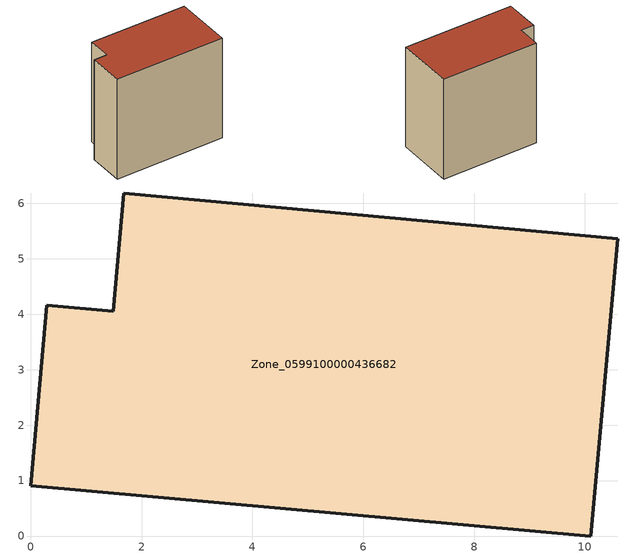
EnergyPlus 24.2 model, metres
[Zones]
Zone_0599100000436682
 floor ground (C_G): 10.11,0 0,0.91 0.29,4.16 1.49,4.05 1.68,6.19 10.59,5.37 z0
 wall outside (C_F): 0,0.91 10.11,0 10.59,5.37 1.68,6.19 1.49,4.05 0.29,4.16 0,0.91 z0:9.72
 roof outside (C_R): 0.29,4.16 0,0.91 10.11,0 10.59,5.37 1.68,6.19 1.49,4.05 z9.72
[BUILDING]
Pand.0599100000436682: North Axis=0; Terrain=City; Loads Convergence Tolerance Value=0.04; Temperature Convergence Tolerance Value=0.4; Solar Distribution=FullExterior; Maximum Number of Warmup Days=25; Minimum Number of Warmup Days=1
[Site:Location]
Rotterdam.The.Hague.AP_ZH_NLD Design_Conditions: Latitude=51.96; Longitude=4.45; Time Zone=1; Elevation=-4.5
[SITE:GROUNDTEMPERATURE:BUILDINGSURFACE]
18, 18, 18, 18, 18, 18, 18, 18, 18, 18, 18, 18
[MATERIAL] Thermal Absorptance=0.9; Solar Absorptance=0.7; Visible Absorptance=0.7
Name | Roughness | Thickness | Conductivity | Density | Specific Heat
G.TI.2006-2014 | MediumSmooth | 0.15 | 0.06 | 540 | 1210
F.TI.2006-2014 | Rough | 0.3 | 0.12 | 1920 | 840
R.TI.2006-2014 | MediumRough | 0.2 | 0.08 | 1500 | 1000
[CONSTRUCTION]
C_G: G.TI.2006-2014
C_F: F.TI.2006-2014
C_R: R.TI.2006-2014
[ZONE]
Zone_0599100000436682: Type=1; Multiplier=1; Ceiling Height=Autocalculate; Volume=Autocalculate; Floor Area=autocalculate; Part of Total Floor Area=Yes
[ZONEINFILTRATION:DESIGNFLOWRATE]
Infil_Zone_0599100000436682: Zone or ZoneList or Space or SpaceList=Zone_0599100000436682; Schedule=AlwaysOn; Design Flow Rate Calculation Method=Flow/Area; Flow Rate per Floor Area=0.0015; Constant Term Coefficient=1; Temperature Term Coefficient=0; Velocity Term Coefficient=0; Velocity Squared Term Coefficient=0
[HVACTEMPLATE:ZONE:IDEALLOADSAIRSYSTEM]
Zone_0599100000436682: Maximum Heating Supply Air Temperature=50; Minimum Cooling Supply Air Temperature=13; Maximum Heating Supply Air Humidity Ratio=0.0156; Minimum Cooling Supply Air Humidity Ratio=0.0077; Heating Limit=NoLimit; Cooling Limit=NoLimit; Dehumidification Control Type=ConstantSensibleHeatRatio; Cooling Sensible Heat Ratio=0.7; Dehumidification Setpoint=60; Humidification Control Type=None; Humidification Setpoint=30; Outdoor Air Method=None; Outdoor Air Flow Rate per Person=0.00944; Outdoor Air Flow Rate per Zone Floor Area=0; Outdoor Air Flow Rate per Zone=0; Demand Controlled Ventilation Type=None; Outdoor Air Economizer Type=NoEconomizer; Heat Recovery Type=None; Sensible Heat Recovery Effectiveness=0.7; Latent Heat Recovery Effectiveness=0.65
[ZONECONTROL:THERMOSTAT]
ThermostatControl_Zone_0599100000436682: Zone or ZoneList=Zone_0599100000436682; Control Type Schedule=DualSetpointControlType; Control 1=Thermostat_Zone_0599100000436682; Temperature Difference Between Cutout And Setpoint=0
[THERMOSTATSETPOINT:DUALSETPOINT]
Thermostat_Zone_0599100000436682: Heating Setpoint Temperature Schedule=HeatingSetpoint_Zone_0599100000436682; Cooling Setpoint Temperature Schedule=CoolingSetpoint_Zone_0599100000436682
[SCHEDULE:COMPACT]
HeatingSetpoint_Zone_0599100000436682: Through: 12/31, For: AllDays, Until: 24:00, 21
CoolingSetpoint_Zone_0599100000436682: Through: 12/31, For: AllDays, Until: 24:00, 24
DualSetpointControlType: Through: 12/31, For: AllDays, Until: 24:00, 4
AlwaysOn: Through: 12/31, For: AllDays, Until: 24:00, 1
